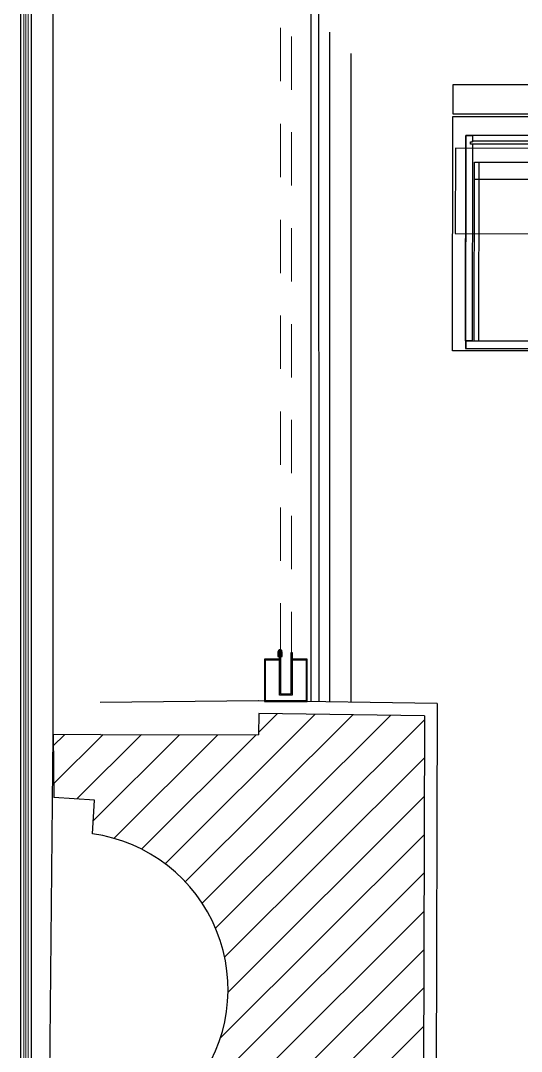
# Model space of a CAD drawing. Header units: inches. Extents: x 54 to 199, y 70 to 109.
# Drawn here: x 130.515 to 131.69, y 78.207 to 80.626 of the extents above; entities that cross this region are included whole.
import ezdxf
from ezdxf.enums import TextEntityAlignment as Align

# ---------------------------------------------------------------- set-up
doc = ezdxf.new("R2010")
doc.units = ezdxf.units.IN
doc.header["$MEASUREMENT"] = 0
for name, pattern in [('21212-FC-A-XREF-GROUND FLOOR PLAN-REV-31-10-12$0$HIDDEN', [0.375, 0.25, -0.125]), ('DGN Style 2', [0.635854, 0.381513, -0.254342]), ('HIDDEN', [0.375, 0.25, -0.125]), ('HIDDEN2', [0.1875, 0.125, -0.0625])]:
    doc.linetypes.add(name, pattern=pattern)
doc.layers.add('21212-FC-A-XREF-GROUND FLOOR PLAN-REV-31-10-12$0$HIDDEN-EEE', color=6, linetype='21212-FC-A-XREF-GROUND FLOOR PLAN-REV-31-10-12$0$HIDDEN', lineweight=9)
doc.layers.add('GLASS-EEE', color=140, linetype='Continuous', lineweight=5)
doc.layers.add('A000_Non-Print', color=190, linetype='Continuous', plot=False)
for name, color, linetype in [('A002_Pen02', 2, 'Continuous'), ('col-hat', 2, 'Continuous'), ('columns', 6, 'Continuous'), ('DETAIL', 2, 'Continuous'), ('FINISH-AR', 252, 'Continuous'), ('Fixation', 1, 'Continuous'), ('HANDRAIL-AR', 30, 'Continuous'), ('hatch', 2, 'Continuous'), ('HATCH-AR', 251, 'Continuous')]:
    doc.layers.add(name, color=color, linetype=linetype)
doc.layers.add('GOLDCLADDING', color=7, linetype='Continuous', true_color=0xffc20a)
doc.styles.add('ROMANS', font='romans.shx')

# ---------------------------------------------------------------- blocks, each defined once
blk = doc.blocks.new('GRWRFHRH')
at = {"color": 252, "linetype": 'Continuous'}
for p, q in [((-9.463, 10.4682, 0.0092), (-9.463, 0.841, 0.0092)), ((-9.438, 10.4682, 0.0092), (-9.438, 0.841, 0.0092))]:
    blk.add_line(p, q, dxfattribs=at)
at = {"color": 252, "ltscale": 3}
for p, q in [((-8.4485, 7.8063), (-8.4486, 7.7383)), ((-6.6849, 7.8037), (-8.4485, 7.8063)), ((-8.4486, 7.7383), (-6.685, 7.7357))]:
    blk.add_line(p, q, dxfattribs=at)
at = {"color": 252, "linetype": 'DGN Style 2', "ltscale": 30}
for p, q in [((-8.4194, 7.2053), (-8.4187, 7.6873)), ((-8.4187, 7.6873), (-8.4194, 7.1873)), ((-8.4187, 7.6873), (-8.4027, 7.6872)), ((-8.0187, 7.6867), (-8.4187, 7.6873)), ((-8.4077, 7.6672), (-8.4077, 7.6722)), ((-8.4077, 7.6722), (-8.4027, 7.6722)), ((-8.4027, 7.6872), (-8.4027, 7.6722)), ((-8.4027, 7.6722), (-8.4027, 7.6752)), ((-8.4027, 7.6752), (-8.0347, 7.6747)), ((-8.4027, 7.6672), (-8.4077, 7.6672)), ((-8.4027, 7.6672), (-8.4034, 7.2052)), ((-8.0347, 7.6667), (-8.4027, 7.6672)), ((-8.3988, 7.2052), (-8.3981, 7.6252)), ((-8.3981, 7.6252), (-8.0393, 7.6247)), ((-8.3881, 7.6252), (-8.3888, 7.2052)), ((-8.3982, 7.5852), (-8.0394, 7.5847)), ((-8.4034, 7.2052), (-8.4194, 7.2053)), ((-8.4194, 7.1873), (-8.0194, 7.1867)), ((-8.4174, 7.1963), (-8.4174, 7.2053)), ((-8.4174, 7.2053), (-8.4134, 7.2053)), ((-8.4174, 7.1873), (-8.4174, 7.1963)), ((-8.0214, 7.1867), (-8.4174, 7.1873)), ((-8.4134, 7.2053), (-8.0254, 7.2047)), ((-8.04, 7.2047), (-8.3988, 7.2052))]:
    blk.add_line(p, q, dxfattribs=at)
at = {"layer": '21212-FC-A-XREF-GROUND FLOOR PLAN-REV-31-10-12$0$HIDDEN-EEE', "color": 252, "linetype": 'HIDDEN', "ltscale": 0.5}
for p, q in [((-8.8532, 6.4647), (-8.8532, 10.9396)), ((-8.8272, 6.4449), (-8.8272, 10.9271))]:
    blk.add_line(p, q, dxfattribs=at)
at = {"layer": 'A000_Non-Print', "color": 252}
for p, q in [((-8.4427, 7.6573), (-8.443, 7.4573)), ((-7.0547, 7.6552), (-8.4427, 7.6573)), ((-8.443, 7.4573), (-7.055, 7.4552))]:
    blk.add_line(p, q, dxfattribs=at)
at = {"layer": 'A002_Pen02', "color": 252}
for p, q in [((-8.4494, 7.1823), (-8.4486, 7.7323)), ((-8.4486, 7.7323), (-7.0486, 7.7302)), ((-7.4994, 7.1809), (-8.4494, 7.1823))]:
    blk.add_line(p, q, dxfattribs=at)
at = {"layer": 'col-hat', "color": 252, "linetype": 'Continuous'}
for p, q in [((-9.124, 5.9784), (-8.7724, 6.3289)), ((-9.0766, 5.9359), (-8.6837, 6.3277)), ((-9.037, 5.8857), (-8.595, 6.3264)), ((-9.0057, 5.8272), (-8.5156, 6.3159)), ((-8.9045, 6.2868), (-8.8611, 6.3302)), ((-9.3863, 6.2549), (-9.3599, 6.2811)), ((-9.3855, 6.1659), (-9.2693, 6.2818)), ((-9.3311, 6.1305), (-9.1796, 6.2815)), ((-9.2928, 6.0791), (-9.0899, 6.2813)), ((-9.244, 6.0381), (-9.0003, 6.281)), ((-9.1794, 6.0128), (-8.9106, 6.2808)), ((-8.9843, 5.759), (-8.5159, 6.226)), ((-8.9764, 5.6771), (-8.5161, 6.136)), ((-8.9942, 5.5698), (-8.5164, 6.0461)), ((-9.2507, 5.2243), (-8.5166, 5.9562)), ((-9.161, 5.2241), (-8.5169, 5.8663)), ((-9.0713, 5.2238), (-8.5172, 5.7763)), ((-8.9816, 5.2236), (-8.5174, 5.6864)), ((-8.9076, 5.2077), (-8.5177, 5.5965))]:
    blk.add_line(p, q, dxfattribs=at)
at = {"layer": 'columns', "color": 252}
for p, q in [((-8.9044, 6.3308), (-8.9045, 6.2808)), ((-8.5156, 6.3253), (-8.9044, 6.3308)), ((-8.5156, 6.3253), (-8.5189, 5.1661)), ((-9.2758, 6.2818), (-9.3865, 6.2809)), ((-9.3865, 6.2809), (-9.3853, 6.1338)), ((-9.2758, 6.2818), (-8.9045, 6.2808)), ((-9.2899, 6.128), (-9.3853, 6.1338)), ((-9.2945, 6.0488), (-9.2899, 6.128))]:
    blk.add_line(p, q, dxfattribs=at)
blk.add_arc((-9.3457, 5.683), 0.3694, 261.9171, 82.0277, dxfattribs=at)
at = {"layer": 'DETAIL', "color": 252, "linetype": 'Continuous'}
blk.add_line((-9.463, 10.4682, 0.0092), (-9.463, 0.841, 0.0092), dxfattribs=at)
at = {"layer": 'FINISH-AR', "color": 252}
for p, q in [((-8.7811, 6.359), (-8.7812, 8.0142)), ((-8.7628, 6.359), (-8.763, 8.0016)), ((-8.4855, 6.3549), (-8.9039, 6.3608)), ((-8.4855, 6.3549), (-8.489, 5.1357))]:
    blk.add_line(p, q, dxfattribs=at)
at = {"layer": 'FINISH-AR', "color": 252, "linetype": 'HIDDEN2', "ltscale": 0.5}
for p, q in [((-8.8557, 6.4589), (-8.8907, 6.4589)), ((-8.8907, 6.4589), (-8.8907, 6.3589)), ((-8.8557, 6.3744), (-8.8557, 6.4739)), ((-8.8557, 6.4739), (-8.8532, 6.4739)), ((-8.8557, 6.4569), (-8.8557, 6.4589)), ((-8.8532, 6.4739), (-8.8532, 6.3769)), ((-8.8282, 6.3769), (-8.8282, 6.4739)), ((-8.8282, 6.4739), (-8.8257, 6.4739)), ((-8.8257, 6.4739), (-8.8257, 6.3744)), ((-8.7907, 6.4589), (-8.8257, 6.4589)), ((-8.8257, 6.4589), (-8.8257, 6.4569)), ((-8.7907, 6.3589), (-8.7907, 6.4589)), ((-8.8887, 6.3609), (-8.8887, 6.4569)), ((-8.8887, 6.4569), (-8.8557, 6.4569)), ((-8.8257, 6.4569), (-8.7927, 6.4569)), ((-8.7927, 6.4569), (-8.7927, 6.3609)), ((-8.8257, 6.3744), (-8.8557, 6.3744)), ((-8.8532, 6.3769), (-8.8282, 6.3769)), ((-8.8907, 6.3589), (-8.7907, 6.3589)), ((-8.7927, 6.3609), (-8.8887, 6.3609))]:
    blk.add_line(p, q, dxfattribs=at)
at = {"layer": 'Fixation', "color": 252}
for p, q in [((-8.8592, 6.4757), (-8.8592, 6.4647)), ((-8.8592, 6.4647), (-8.8557, 6.4647)), ((-8.8532, 6.4647), (-8.8497, 6.4647)), ((-8.8497, 6.4647), (-8.8497, 6.4757))]:
    blk.add_line(p, q, dxfattribs=at)
blk.add_arc((-8.8545, 6.4757), 0.00475, 0, 180, dxfattribs=at)
at = {"layer": 'GLASS-EEE', "color": 252}
for p, q in [((-9.4555, 10.4632, 0.0092), (-9.4555, 0.846, 0.0092)), ((-9.4505, 10.4562, 0.0092), (-9.4505, 0.853, 0.0092)), ((-9.4455, 10.4632, 0.0092), (-9.4455, 0.846, 0.0092))]:
    blk.add_line(p, q, dxfattribs=at)
at = {"layer": 'HANDRAIL-AR', "color": 252}
for p, q in [((-8.7381, 7.9302), (-8.7381, 6.3587)), ((-8.6881, 7.8802), (-8.6881, 6.358))]:
    blk.add_line(p, q, dxfattribs=at)
at = {"layer": 'hatch', "color": 252, "linetype": 'Continuous'}
for p, q in [((-8.8592, 6.4734), (-8.8557, 6.4699)), ((-8.8592, 6.469), (-8.8557, 6.4655)), ((-8.8589, 6.4775), (-8.8557, 6.4743)), ((-8.8568, 6.4798), (-8.8542, 6.4772)), ((-8.8532, 6.4762), (-8.8497, 6.4727)), ((-8.8532, 6.4718), (-8.8497, 6.4683)), ((-8.8532, 6.4674), (-8.8505, 6.4647)), ((-8.8527, 6.4801), (-8.8501, 6.4775))]:
    blk.add_line(p, q, dxfattribs=at)
at = {"layer": 'HATCH-AR', "color": 252}
for p, q in [((-9.3865, 6.2809), (-9.3865, 11.0409)), ((-8.9047, 6.3608), (-9.2766, 6.3569)), ((-9.3968, 5.2231), (-9.3865, 6.2809))]:
    blk.add_line(p, q, dxfattribs=at)
at = {"color": 252, "style": 'ROMANS'}
for p in [(-5.1176, 7.4592, 0), (3.1653, 4.7064, 0), (-5.1176, 4.6287, 0)]:
    blk.add_attdef('ELEV', text='', height=0.1035, dxfattribs=at).set_placement(p, align=Align.BOTTOM_LEFT)
for p in [(-5.1176, 7.3903, 0), (3.1653, 4.6376, 0), (-5.1176, 4.5599, 0)]:
    blk.add_attdef('LEVEL', text='', height=0.1035, dxfattribs=at).set_placement(p, align=Align.TOP_LEFT)

msp = doc.modelspace()

# ---------------------------------------------------------------- block references
at = {"layer": 'GOLDCLADDING'}
msp.add_blockref('GRWRFHRH', (139.9781, 72.6693, 0), dxfattribs=at)

doc.saveas('drawing.dxf')
